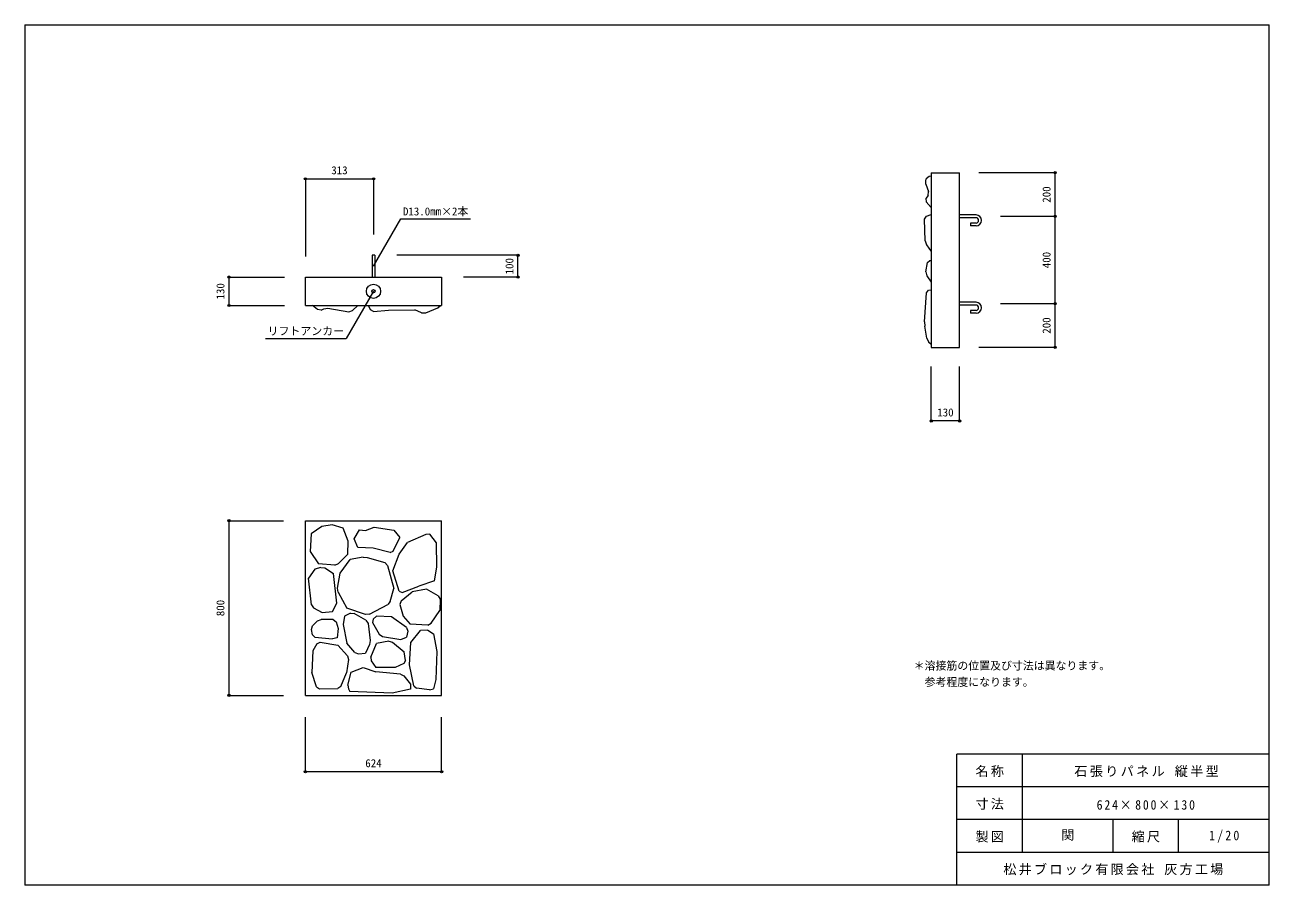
# Model space of a CAD drawing. Units: millimetres, scale not verified. Extents: x 120 to 5820, y 130 to 4070.
import ezdxf
from ezdxf.enums import TextEntityAlignment as Align

# ---------------------------------------------------------------- set-up
doc = ezdxf.new("R2010")
doc.units = ezdxf.units.MM
doc.header["$LTSCALE"] = 20
doc.header["$PDMODE"] = 32
doc.header["$PDSIZE"] = 10
for name, color, linetype, lineweight in [('_0-0_', 7, 'Continuous', 18), ('_0-1_', 7, 'Continuous', 18), ('_0-2_', 4, 'Continuous', 9)]:
    doc.layers.add(name, color=color, linetype=linetype, lineweight=lineweight)
doc.styles.add('ＭＳ ゴシック', font='')
doc.styles.get('ＭＳ ゴシック').set_extended_font_data('MS Gothic')

msp = doc.modelspace()

# ---------------------------------------------------------------- linework, layer by layer
at = {"layer": '_0-0_'}
for p, q in [((120, 4070), (5820, 4070)), ((120, 4070), (120, 130)), ((5820, 130), (5820, 4070)), ((5820, 730), (4390, 730)), ((4390, 130), (4390, 730)), ((4690, 280), (4690, 730)), ((5820, 580), (4390, 580)), ((5820, 430), (4390, 430)), ((5105, 280), (5105, 430)), ((5405, 280), (5405, 430)), ((5820, 280), (4390, 280)), ((5820, 130), (120, 130))]:
    msp.add_line(p, q, dxfattribs=at)
at = {"layer": '_0-1_'}
for p, q in [((4249.27, 3365.82), (4247.49, 3359.67)), ((4249.27, 3365.82), (4261.97, 3376.67)), ((4261.97, 3376.67), (4272.31, 3377.96)), ((4272.31, 3393.1), (4402.31, 3393.1)), ((4272.31, 3393.1), (4272.31, 2593.1)), ((4402.31, 2593.1), (4402.31, 3393.1)), ((4247.99, 3340.62), (4247.49, 3359.67)), ((4247.99, 3340.62), (4259.84, 3306.56)), ((4257.46, 3288.88), (4259.84, 3306.56)), ((4257.46, 3288.88), (4247.56, 3274.47)), ((4247.56, 3274.47), (4248.64, 3258.85)), ((4248.64, 3258.85), (4272.31, 3232.97)), ((4241.34, 3179.74), (4250.41, 3193.27)), ((4250.41, 3193.27), (4272.31, 3201.52)), ((4477.31, 3199.6), (4402.31, 3199.6)), ((4244.17, 3081.51), (4241.34, 3179.74)), ((4477.31, 3186.6), (4402.31, 3186.6)), ((4477.31, 3162.6), (4452.31, 3162.6)), ((4452.31, 3162.6), (4452.31, 3149.6)), ((4477.31, 3149.6), (4452.31, 3149.6)), ((4244.17, 3081.51), (4250.17, 3063.3)), ((4250.17, 3063.3), (4272.31, 3031.45)), ((1723.51, 3014.82), (1710.51, 3014.82)), ((1710.51, 3014.82), (1710.51, 2914.82)), ((1723.51, 3014.82), (1723.51, 2914.82)), ((4247.76, 2938.39), (4254.59, 2981.65)), ((4254.59, 2981.65), (4266.15, 2991.53)), ((4266.15, 2991.53), (4272.31, 2991.53)), ((1405.01, 2784.82), (1405.01, 2914.82)), ((1405.01, 2914.82), (2029.01, 2914.82)), ((2029.01, 2914.82), (2029.01, 2784.82)), ((4247.76, 2938.39), (4252, 2920.37)), ((4252, 2920.37), (4272.31, 2891.81)), ((4249.92, 2842.16), (4260.31, 2854.41)), ((4260.31, 2854.41), (4272.31, 2857.21)), ((4241.25, 2709.46), (4249.92, 2842.16)), ((4477.31, 2799.6), (4402.31, 2799.6)), ((1405.01, 2784.82), (2029.01, 2784.82)), ((1460.66, 2765.94), (1438.01, 2784.82)), ((1477.29, 2764.01), (1460.66, 2765.94)), ((1477.29, 2764.01), (1488.79, 2769.77)), ((1488.79, 2769.77), (1507.6, 2772.57)), ((1507.6, 2772.57), (1603.82, 2756.31)), ((1603.82, 2756.31), (1620.92, 2761.55)), ((1620.92, 2761.55), (1645.29, 2784.82)), ((1702.66, 2765.39), (1693.92, 2784.82)), ((1716.73, 2757.1), (1702.66, 2765.39)), ((1716.73, 2757.1), (1785.15, 2762.81)), ((1785.15, 2762.81), (1906, 2764.44)), ((1937.54, 2751.82), (1906, 2764.44)), ((1937.54, 2751.82), (1956.11, 2751.82)), ((1956.11, 2751.82), (2012.14, 2774.24)), ((2012.14, 2774.24), (2023.34, 2784.82)), ((4477.31, 2786.6), (4402.31, 2786.6)), ((4477.31, 2762.6), (4452.31, 2762.6)), ((4452.31, 2762.6), (4452.31, 2749.6)), ((4477.31, 2749.6), (4452.31, 2749.6)), ((4241.25, 2709.46), (4242.22, 2689.62)), ((4251.23, 2634.74), (4242.22, 2689.62)), ((4251.23, 2634.74), (4260.3, 2618.21)), ((4260.3, 2618.21), (4272.31, 2607.47)), ((4272.31, 2593.1), (4402.31, 2593.1)), ((1405.01, 999.13), (1405.01, 1799.13)), ((1405.01, 1799.13), (2029.01, 1799.13)), ((1480.39, 1772.94), (1431.87, 1739.43)), ((1528.15, 1780.76), (1480.39, 1772.94)), ((1577.39, 1764.93), (1528.15, 1780.76)), ((1680.13, 1753.93), (1719.79, 1769.6)), ((1719.79, 1769.6), (1810.37, 1755.89)), ((2029.01, 999.13), (2029.01, 1799.13)), ((1431.87, 1739.43), (1427.48, 1658.54)), ((1601.13, 1706.02), (1577.39, 1764.93)), ((1628.24, 1716.72), (1653.21, 1757.36)), ((1645.86, 1677.06), (1628.24, 1716.72)), ((1653.21, 1757.36), (1680.13, 1753.93)), ((1807.74, 1659.2), (1837.3, 1722.6)), ((1810.37, 1755.89), (1837.3, 1722.6)), ((1956.45, 1735.65), (1873.53, 1698.6)), ((1975.44, 1738.09), (1956.45, 1735.65)), ((2005.67, 1698.16), (1975.44, 1738.09)), ((1427.48, 1658.54), (1464.41, 1600.95)), ((1599.81, 1646.23), (1601.13, 1706.02)), ((1714.9, 1673.63), (1645.86, 1677.06)), ((1793.85, 1652.7), (1714.9, 1673.63)), ((1793.85, 1652.7), (1807.74, 1659.2)), ((1834.85, 1645.24), (1873.53, 1698.6)), ((2006.93, 1586.22), (2005.67, 1698.16)), ((1539.72, 1595.91), (1464.41, 1600.95)), ((1539.72, 1595.91), (1556.7, 1602.37)), ((1556.7, 1602.37), (1599.81, 1646.23)), ((1564.64, 1559.19), (1609.48, 1620.74)), ((1669.12, 1632.06), (1609.48, 1620.74)), ((1669.12, 1632.06), (1688.52, 1631.04)), ((1688.52, 1631.04), (1768.72, 1606.91)), ((1768.72, 1606.91), (1780.93, 1594.38)), ((1804.98, 1568.86), (1834.85, 1645.24)), ((1447.68, 1576.38), (1419.58, 1536.39)), ((1475.96, 1585.27), (1447.68, 1576.38)), ((1475.96, 1585.27), (1493.85, 1582.76)), ((1493.85, 1582.76), (1533.05, 1556.92)), ((1549.26, 1421.84), (1533.05, 1556.92)), ((1551.57, 1490.76), (1564.64, 1559.19)), ((1780.93, 1594.38), (1809.95, 1487.97)), ((1835.18, 1476.04), (1804.98, 1568.86)), ((1995.96, 1523.67), (2006.93, 1586.22)), ((1432.57, 1414.49), (1419.58, 1536.39)), ((1554.5, 1472.17), (1551.57, 1490.76)), ((1794.09, 1429.05), (1809.95, 1487.97)), ((1847.64, 1470.05), (1925.43, 1499.33)), ((1959.97, 1485), (1893.57, 1473.01)), ((1995.96, 1523.67), (1925.43, 1499.33)), ((2013.94, 1454.84), (1959.97, 1485)), ((1554.5, 1472.17), (1594.53, 1399.17)), ((1794.09, 1429.05), (1782.63, 1414.73)), ((1835.18, 1476.04), (1847.64, 1470.05)), ((1843.19, 1431.43), (1838.17, 1415.43)), ((1843.19, 1431.43), (1893.57, 1473.01)), ((2013.94, 1454.84), (2022.38, 1439.96)), ((2022.38, 1439.96), (2020.83, 1387.25)), ((1432.57, 1414.49), (1442.41, 1399.76)), ((1442.41, 1399.76), (1481.18, 1378.61)), ((1481.18, 1378.61), (1528.73, 1382.93)), ((1528.73, 1382.93), (1549.26, 1421.84)), ((1611.59, 1375.33), (1584.93, 1362.4)), ((1680.06, 1369.07), (1594.53, 1399.17)), ((1611.59, 1375.33), (1629.22, 1374.64)), ((1682.2, 1343.67), (1629.22, 1374.64)), ((1698.34, 1370.41), (1680.06, 1369.07)), ((1698.34, 1370.41), (1782.63, 1414.73)), ((1838.17, 1415.43), (1853, 1362.36)), ((1981.27, 1329.13), (2020.83, 1387.25)), ((1432.3, 1300.71), (1437.46, 1317.59)), ((1460.06, 1340.2), (1437.46, 1317.59)), ((1460.06, 1340.2), (1477.13, 1347.12)), ((1532.78, 1346.33), (1477.13, 1347.12)), ((1532.78, 1346.33), (1545.56, 1336.58)), ((1545.56, 1336.58), (1554.67, 1305.12)), ((1584.93, 1362.4), (1578.44, 1323.49)), ((1578.44, 1323.49), (1594.65, 1238.12)), ((1682.2, 1343.67), (1692.14, 1328.71)), ((1692.14, 1328.71), (1702.5, 1250.19)), ((1714.81, 1348.68), (1712.27, 1333.39)), ((1712.27, 1333.39), (1742.92, 1279.75)), ((1714.81, 1348.68), (1730.36, 1362.36)), ((1799.52, 1358.67), (1730.36, 1362.36)), ((1867.95, 1309.2), (1799.52, 1358.67)), ((1853, 1362.36), (1885.27, 1324.55)), ((1965.65, 1321.27), (1885.27, 1324.55)), ((1965.65, 1321.27), (1981.27, 1329.13)), ((1437.12, 1276.03), (1432.3, 1300.71)), ((1437.12, 1276.03), (1448.99, 1265.26)), ((1448.99, 1265.26), (1528.73, 1257.57)), ((1550.34, 1261.89), (1528.73, 1257.57)), ((1554.67, 1305.12), (1550.34, 1261.89)), ((1742.92, 1279.75), (1757.74, 1269.42)), ((1757.74, 1269.42), (1841.93, 1255.39)), ((1841.93, 1255.39), (1868.68, 1265.53)), ((1867.95, 1309.2), (1874.14, 1293.53)), ((1874.14, 1293.53), (1868.68, 1265.53)), ((1888.04, 1241.56), (1932.3, 1296.89)), ((1965.53, 1297.34), (1932.3, 1296.89)), ((1965.53, 1297.34), (1991.84, 1280.6)), ((1991.84, 1280.6), (2006.93, 1200.11)), ((1438.97, 1202.83), (1434.36, 1103.24)), ((1457.94, 1235.67), (1438.97, 1202.83)), ((1457.94, 1235.67), (1472.8, 1242.62)), ((1472.8, 1242.62), (1553.31, 1228.65)), ((1597.27, 1180.69), (1553.31, 1228.65)), ((1631.32, 1195.95), (1594.65, 1238.12)), ((1699.33, 1231.33), (1680.03, 1192.73)), ((1702.5, 1250.19), (1699.33, 1231.33)), ((1704.79, 1174.21), (1731.28, 1236.03)), ((1786.94, 1247), (1731.28, 1236.03)), ((1786.94, 1247), (1804.49, 1242.6)), ((1804.49, 1242.6), (1857.61, 1199.14)), ((1863.55, 1158.32), (1857.61, 1199.14)), ((1881.58, 1138.28), (1888.04, 1241.56)), ((2006.93, 1200.11), (2003.16, 1071.82)), ((1602.49, 1163.44), (1592.96, 1102.32)), ((1597.27, 1180.69), (1602.49, 1163.44)), ((1631.32, 1195.95), (1647.83, 1189.42)), ((1647.83, 1189.42), (1680.03, 1192.73)), ((1704.79, 1174.21), (1706.75, 1156.95)), ((1706.75, 1156.95), (1728.51, 1127.22)), ((1855.81, 1144.44), (1816.11, 1127.22)), ((1863.55, 1158.32), (1855.81, 1144.44)), ((1456.09, 1038.04), (1434.36, 1103.24)), ((1568.07, 1039.69), (1592.96, 1102.32)), ((1599.14, 1046.53), (1614.17, 1105.08)), ((1614.17, 1105.08), (1670.42, 1126.29)), ((1670.42, 1126.29), (1727.59, 1106.93)), ((1840.27, 1096.76), (1727.59, 1106.93)), ((1816.11, 1127.22), (1728.51, 1127.22)), ((1840.27, 1096.76), (1856.46, 1088.04)), ((1856.46, 1088.04), (1886.2, 1050.68)), ((1901.66, 1042.94), (1881.58, 1138.28)), ((1456.09, 1038.04), (1469.25, 1028.72)), ((1469.25, 1028.72), (1554.38, 1030.22)), ((1568.07, 1039.69), (1554.38, 1030.22)), ((1599.14, 1046.53), (1601.91, 1028.34)), ((1601.91, 1028.34), (1608.64, 1017.48)), ((1887.12, 1027.63), (1802.28, 1009.18)), ((1886.2, 1050.68), (1887.12, 1027.63)), ((1901.66, 1042.94), (1913.64, 1031.9)), ((1974.02, 1024.27), (1913.64, 1031.9)), ((1974.02, 1024.27), (1991.61, 1029.43)), ((2003.16, 1071.82), (1991.61, 1029.43)), ((1405.01, 999.13), (2029.01, 999.13)), ((1802.28, 1009.18), (1608.64, 1017.48))]:
    msp.add_line(p, q, dxfattribs=at)
for radius in [32.5, 7.5]:
    msp.add_circle((1717.01, 2849.82), radius, dxfattribs=at)
for centre, radius in [((4477.31, 3174.6), 25), ((4477.31, 3174.6), 12), ((4477.31, 2774.6), 25), ((4477.31, 2774.6), 12)]:
    msp.add_arc(centre, radius, 270, 90, dxfattribs=at)
at = {"layer": '_0-2_'}
for p, q in [((1405.01, 3364.82), (1405.01, 3009.82)), ((1405.01, 3364.82), (1717.51, 3364.82)), ((1717.51, 3364.82), (1717.51, 3109.82)), ((4839.66, 3393.1), (4489.66, 3393.1)), ((4839.66, 2593.1), (4839.66, 3393.1)), ((4839.66, 3193.1), (4589.66, 3193.1)), ((2379.01, 3014.82), (1823.51, 3014.82)), ((2379.01, 2914.82), (2379.01, 3014.82)), ((1055.01, 2914.82), (1055.01, 2784.82)), ((1055.01, 2914.82), (1310.01, 2914.82)), ((2379.01, 2914.82), (2129.01, 2914.82)), ((4839.66, 2793.1), (4589.66, 2793.1)), ((1055.01, 2784.82), (1310.01, 2784.82)), ((4839.66, 2593.1), (4489.66, 2593.1)), ((4272.31, 2255.74), (4272.31, 2505.74)), ((4402.31, 2255.74), (4402.31, 2505.74)), ((4402.31, 2255.74), (4272.31, 2255.74)), ((1055.01, 1799.13), (1055.01, 999.13)), ((1055.01, 1799.13), (1305.01, 1799.13)), ((1055.01, 999.13), (1305.01, 999.13)), ((1405.01, 649.13), (1405.01, 899.13)), ((2029.01, 649.13), (2029.01, 899.13)), ((2029.01, 649.13), (1405.01, 649.13))]:
    msp.add_line(p, q, dxfattribs=at)
at = {"layer": '_0-2_', "color": 7, "lineweight": 18}
for p, q in [((1717.01, 2964.82), (1842.01, 3181.32)), ((1842.01, 3181.32), (2162.01, 3181.32)), ((1717.01, 2849.82), (1592.01, 2633.31)), ((1222.01, 2633.31), (1592.01, 2633.31))]:
    msp.add_line(p, q, dxfattribs=at)
at = {"layer": '_0-2_'}
for p in [(1405.01, 3364.82), (1717.51, 3364.82), (4839.66, 3393.1), (4839.66, 3193.1), (2379.01, 3014.82), (1055.01, 2914.82), (2379.01, 2914.82), (4839.66, 2793.1), (1055.01, 2784.82), (4839.66, 2593.1), (4272.31, 2255.74), (4402.31, 2255.74), (1055.01, 1799.13), (1055.01, 999.13), (1405.01, 649.13), (2029.01, 649.13)]:
    msp.add_point(p, dxfattribs=at)

# ---------------------------------------------------------------- texts
at = {"layer": '_0-0_', "color": 4, "style": 'ＭＳ ゴシック'}
for s, p in [('＊溶接筋の位置及び寸法は異なります。', (4191.66, 1105.73)), ('\u3000参考程度になります。', (4191.66, 1030.73))]:
    msp.add_text(s, height=36.66, dxfattribs=at).set_placement(p, align=Align.BOTTOM_LEFT)
at = {"layer": '_0-0_', "style": 'ＭＳ ゴシック'}
msp.add_text('関', height=43.99, dxfattribs=at).set_placement((4867.5, 325), align=Align.BOTTOM_LEFT)
at = {"layer": '_0-0_', "char_height": 43.99, "attachment_point": 7, "style": 'ＭＳ ゴシック'}
for s, insert in [('\\T1.17;名称', (4475, 625)), ('\\T1.18;石張りパネル\\~縦半型', (4927.5, 625)), ('\\T1.17;寸法', (4475, 475)), ('\\T1.31;\\W0.9;624×800×130', (5030, 475)), ('\\T1.17;製図', (4475, 325)), ('\\T1.17;縮尺', (5190, 325)), ('\\T1.38;\\W0.9;1/20', (5545, 325)), ('\\T1.17;松井ブロック有限会社\\~灰方工場', (4602.5, 175))]:
    msp.add_mtext(s, dxfattribs=dict(at, insert=insert))
at = {"layer": '_0-2_', "style": 'ＭＳ ゴシック'}
for s, p in [('313', (1523.76, 3374.82)), ('D13.0㎜×2本', (1852.01, 3186.32)), ('リフトアンカー', (1232.01, 2638.31)), ('130', (4299.81, 2265.74)), ('624', (1679.51, 659.13))]:
    msp.add_text(s, height=36.66, dxfattribs=at).set_placement(p, align=Align.BOTTOM_LEFT)
for s, p in [('200', (4829.66, 3255.6)), ('400', (4829.66, 2955.6)), ('100', (2369.01, 2927.32)), ('130', (1045.01, 2812.32)), ('200', (4829.66, 2655.6)), ('800', (1045.01, 1361.63))]:
    msp.add_text(s, height=36.66, rotation=90, dxfattribs=at).set_placement(p, align=Align.BOTTOM_LEFT)

doc.saveas('drawing.dxf')
